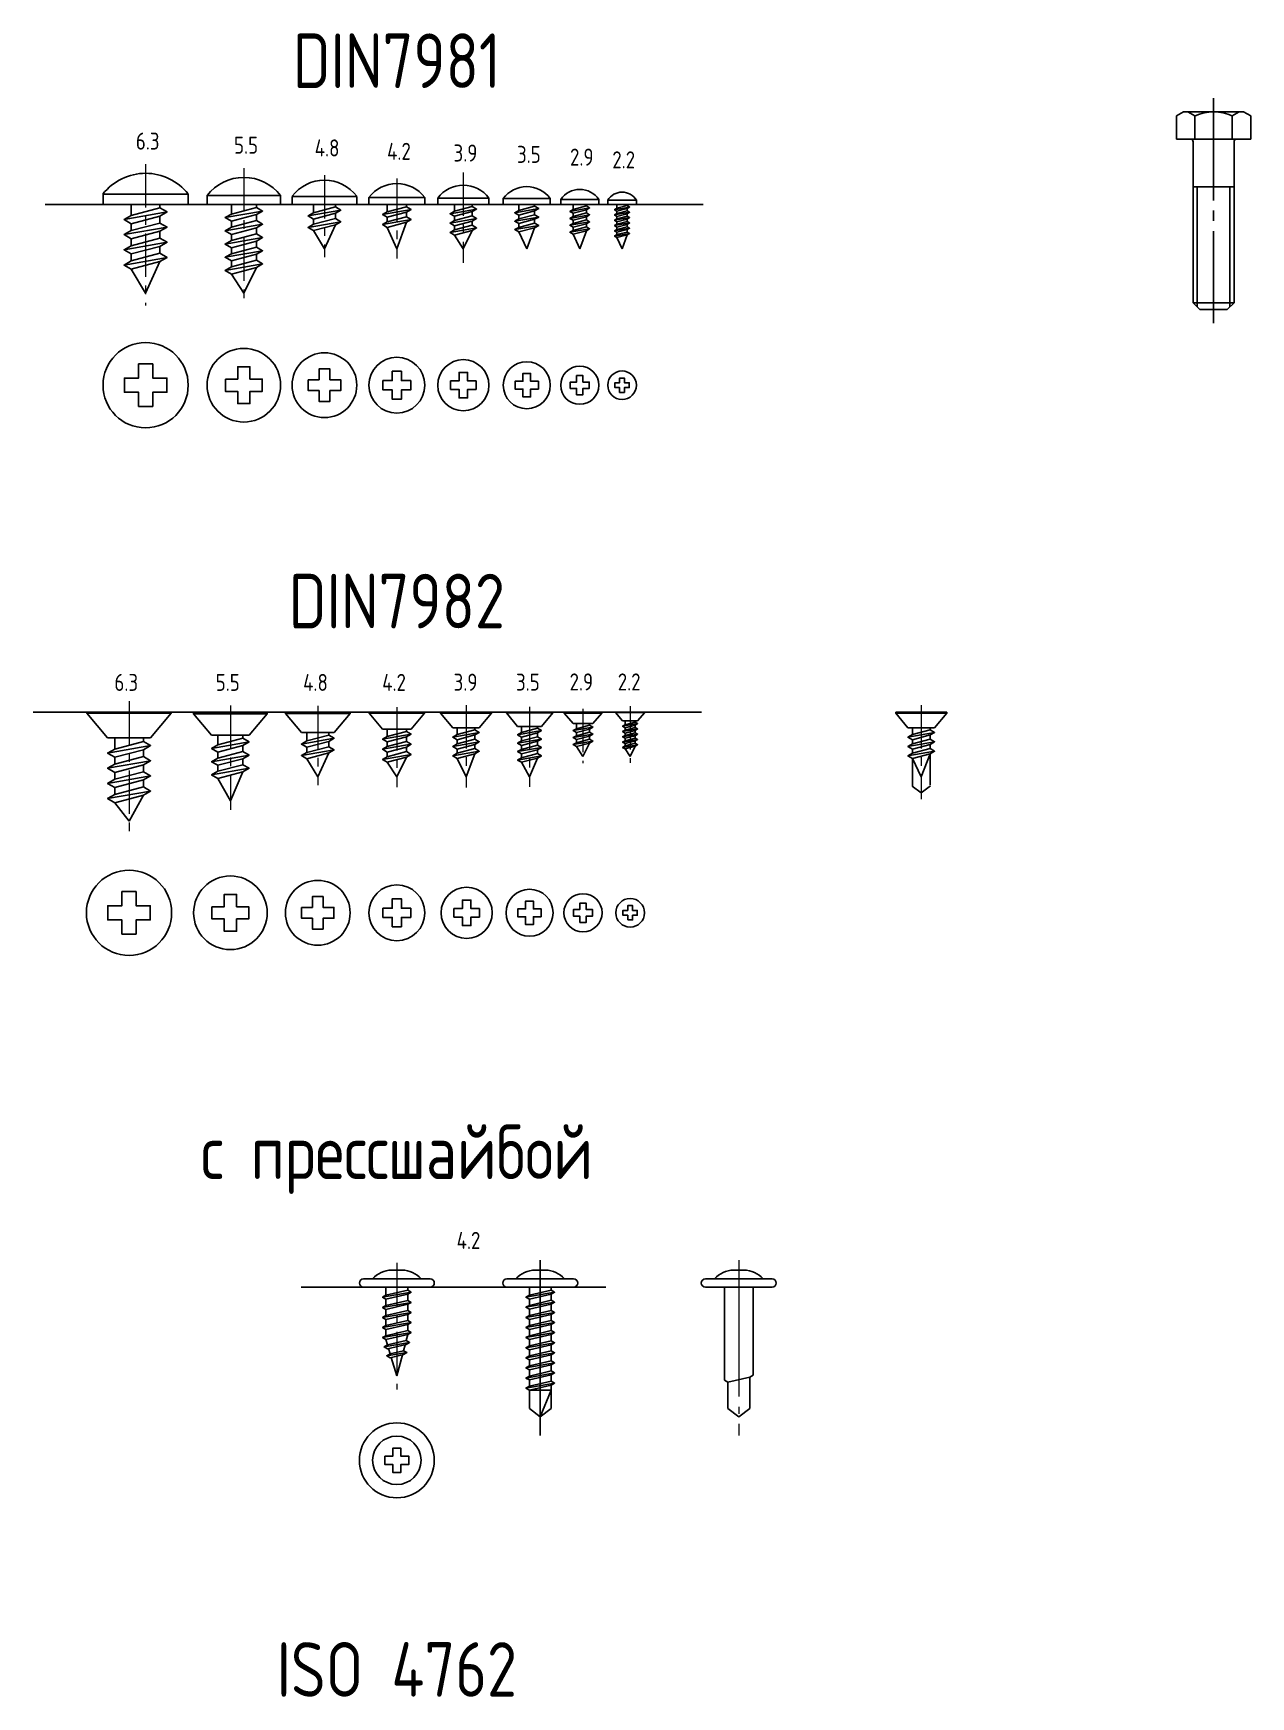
# Model space of a CAD drawing. Header units: millimetres. Extents: x 731 to 911, y 919 to 1424.
# Drawn here: x 732.2 to 910.9, y 1180 to 1423.9 of the extents above; entities that cross this region are included whole.
import ezdxf

# ---------------------------------------------------------------- set-up
doc = ezdxf.new("R2010")
doc.units = ezdxf.units.MM
for name, pattern in [('CENTER', [50.8, 31.75, -6.35, 6.35, -6.35]), ('GOST2.303 5', [24, 20, -1.5, 1, -1.5]), ('Осевая', [19.5, 15, -1.5, 1.5, -1.5])]:
    doc.linetypes.add(name, pattern=pattern)
doc.layers.add('Крепеж', color=7, linetype='Continuous')
doc.layers.add('Оси', color=1, linetype='GOST2.303 5', lineweight=18)
doc.styles.add('SPDS', font='SPDS.shx')

# ---------------------------------------------------------------- blocks, each defined once
blk = doc.blocks.new('2.9x6.5 DIN 7981', base_point=(538.74, 744.5))
for p, q in [((538.74, 747.3), (538.01, 747.3)), ((538.01, 741.7), (538.01, 747.3)), ((538.74, 741.7), (538.74, 747.3)), ((538.74, 745.47), (538.97, 745.47)), ((538.74, 743.53), (538.74, 745.47)), ((539.53, 745.47), (540, 745.47)), ((540.55, 745.47), (541.02, 745.47)), ((541.58, 745.47), (542.04, 745.47)), ((542.6, 745.47), (545.24, 744.5)), ((543.11, 743.53), (545.24, 744.5)), ((538.74, 741.7), (538.01, 741.7)), ((538.74, 743.53), (539.48, 743.53)), ((540.04, 743.53), (540.51, 743.53)), ((541.07, 743.53), (541.53, 743.53)), ((542.09, 743.53), (542.55, 743.53))]:
    blk.add_line(p, q)
for points in [[(539.25, 745.95), (539.76, 743.05), (539.48, 743.53), (538.97, 745.47), (539.25, 745.95), (539.53, 745.47), (540.04, 743.53), (539.76, 743.05)], [(540.27, 745.95), (540.79, 743.05), (540.51, 743.53), (540, 745.47), (540.27, 745.95), (540.55, 745.47), (541.07, 743.53), (540.79, 743.05)], [(541.3, 745.95), (541.81, 743.05), (541.53, 743.53), (541.02, 745.47), (541.3, 745.95), (541.58, 745.47), (542.09, 743.53), (541.81, 743.05)], [(542.32, 745.95), (542.83, 743.05), (542.55, 743.53), (542.04, 745.47), (542.32, 745.95), (542.6, 745.47), (543.11, 743.53), (542.83, 743.05)]]:
    blk.add_lwpolyline(points)
blk.add_arc((539.95, 744.5), 3.41, 124.708, 235.2919)
blk = doc.blocks.new('*U278')
at = {"rotation": 270}
blk.add_blockref('2.9x6.5 DIN 7981', (0, 0), dxfattribs=at)
blk = doc.blocks.new('2.2x6.5 DIN 7981', base_point=(538.74, 765.06))
for p, q in [((538.74, 767.16), (538.14, 767.16)), ((538.14, 762.96), (538.14, 767.16)), ((538.74, 762.96), (538.74, 767.16)), ((538.74, 765.79), (538.92, 765.79)), ((538.74, 764.32), (538.74, 765.79)), ((538.74, 764.32), (539.3, 764.32)), ((539.34, 765.79), (539.69, 765.79)), ((539.73, 764.32), (540.08, 764.32)), ((540.12, 765.79), (540.47, 765.79)), ((540.5, 764.32), (540.86, 764.32)), ((540.89, 765.79), (541.24, 765.79)), ((541.28, 764.32), (541.63, 764.32)), ((541.67, 765.79), (542.02, 765.79)), ((542.06, 764.32), (542.41, 764.32)), ((542.44, 765.79), (542.8, 765.79)), ((542.83, 764.32), (543.18, 764.32)), ((543.22, 765.79), (545.24, 765.06)), ((543.61, 764.32), (545.24, 765.06)), ((538.74, 762.96), (538.14, 762.96))]:
    blk.add_line(p, q)
for points in [[(539.13, 766.16), (539.52, 763.96), (539.3, 764.32), (538.92, 765.79), (539.13, 766.16), (539.34, 765.79), (539.73, 764.32), (539.52, 763.96)], [(539.9, 766.16), (540.29, 763.96), (540.08, 764.32), (539.69, 765.79), (539.9, 766.16), (540.12, 765.79), (540.5, 764.32), (540.29, 763.96)], [(540.68, 766.16), (541.07, 763.96), (540.86, 764.32), (540.47, 765.79), (540.68, 766.16), (540.89, 765.79), (541.28, 764.32), (541.07, 763.96)], [(541.46, 766.16), (541.84, 763.96), (541.63, 764.32), (541.24, 765.79), (541.46, 766.16), (541.67, 765.79), (542.06, 764.32), (541.84, 763.96)], [(542.23, 766.16), (542.62, 763.96), (542.41, 764.32), (542.02, 765.79), (542.23, 766.16), (542.44, 765.79), (542.83, 764.32), (542.62, 763.96)], [(543.01, 766.16), (543.4, 763.96), (543.18, 764.32), (542.8, 765.79), (543.01, 766.16), (543.22, 765.79), (543.61, 764.32), (543.4, 763.96)]]:
    blk.add_lwpolyline(points)
blk.add_arc((539.38, 765.06), 2.44, 120.5102, 239.4897)
blk = doc.blocks.new('*U279')
at = {"rotation": 270}
blk.add_blockref('2.2x6.5 DIN 7981', (0, 0), dxfattribs=at)
blk = doc.blocks.new('3.5x6.5 DIN 7981', base_point=(538.74, 676.04))
for p, q in [((538.74, 679.49), (537.87, 679.49)), ((537.87, 672.59), (537.87, 679.49)), ((538.74, 672.59), (538.74, 679.49)), ((538.74, 677.2), (539.02, 677.2)), ((538.74, 674.87), (538.74, 677.2)), ((539.69, 677.2), (540.26, 677.2)), ((540.93, 677.2), (541.49, 677.2)), ((542.16, 677.2), (545.24, 676.04)), ((542.78, 674.87), (545.24, 676.04)), ((538.74, 674.87), (539.64, 674.87)), ((540.31, 674.87), (540.87, 674.87)), ((541.55, 674.87), (542.11, 674.87)), ((538.74, 672.59), (537.87, 672.59))]:
    blk.add_line(p, q)
for points in [[(539.36, 677.79), (539.97, 674.29), (539.64, 674.87), (539.02, 677.2), (539.36, 677.79), (539.69, 677.2), (540.31, 674.87), (539.97, 674.29)], [(540.59, 677.79), (541.21, 674.29), (540.87, 674.87), (540.26, 677.2), (540.59, 677.79), (540.93, 677.2), (541.55, 674.87), (541.21, 674.29)], [(541.83, 677.79), (542.44, 674.29), (542.11, 674.87), (541.49, 677.2), (541.83, 677.79), (542.16, 677.2), (542.78, 674.87), (542.44, 674.29)]]:
    blk.add_lwpolyline(points)
blk.add_arc((540.44, 676.04), 4.3, 126.6487, 233.3513)
blk = doc.blocks.new('*U281')
at = {"rotation": 270}
blk.add_blockref('3.5x6.5 DIN 7981', (0, 0), dxfattribs=at)
blk = doc.blocks.new('3.9x6.5 DIN 7981', base_point=(538.74, 567.64))
for p, q in [((538.74, 571.39), (537.81, 571.39)), ((537.81, 563.89), (537.81, 571.39)), ((538.74, 563.89), (538.74, 571.39)), ((538.74, 568.94), (539.05, 568.94)), ((538.74, 566.34), (538.74, 568.94)), ((539.8, 568.94), (540.43, 568.94)), ((541.18, 568.94), (541.8, 568.94)), ((542.55, 568.94), (545.24, 567.64)), ((538.74, 566.34), (539.74, 566.34)), ((540.49, 566.34), (541.12, 566.34)), ((541.87, 566.34), (542.49, 566.34)), ((543.24, 566.34), (545.24, 567.64)), ((538.74, 563.89), (537.81, 563.89))]:
    blk.add_line(p, q)
for points in [[(539.43, 569.59), (540.12, 565.69), (539.74, 566.34), (539.05, 568.94), (539.43, 569.59), (539.8, 568.94), (540.49, 566.34), (540.12, 565.69)], [(540.8, 569.59), (541.49, 565.69), (541.12, 566.34), (540.43, 568.94), (540.8, 569.59), (541.18, 568.94), (541.87, 566.34), (541.49, 565.69)], [(542.18, 569.59), (542.87, 565.69), (542.49, 566.34), (541.8, 568.94), (542.18, 569.59), (542.55, 568.94), (543.24, 566.34), (542.87, 565.69)]]:
    blk.add_lwpolyline(points)
blk.add_arc((540.64, 567.64), 4.7, 127.0738, 232.9261)
blk = doc.blocks.new('*U283')
at = {"color": 1, "linetype": 'CENTER', "lineweight": 18, "ltscale": 0.2}
blk.add_lwpolyline([(0, 4.67), (0, -8.58)], dxfattribs=at)
at = {"rotation": 270}
blk.add_blockref('3.9x6.5 DIN 7981', (0, 0), dxfattribs=at)
blk = doc.blocks.new('4.2x6.5 DIN 7981', base_point=(538.74, 407.85))
for p, q in [((538.74, 411.95), (537.72, 411.95)), ((537.72, 403.75), (537.72, 411.95)), ((538.74, 403.75), (538.74, 411.95)), ((538.74, 409.25), (539.08, 409.25)), ((538.74, 406.45), (538.74, 409.25)), ((539.89, 409.25), (540.56, 409.25)), ((541.37, 409.25), (545.24, 407.85)), ((542.11, 406.45), (545.24, 407.85)), ((538.74, 406.45), (539.82, 406.45)), ((540.63, 406.45), (541.3, 406.45)), ((538.74, 403.75), (537.72, 403.75))]:
    blk.add_line(p, q)
for points in [[(539.48, 409.95), (540.22, 405.75), (539.82, 406.45), (539.08, 409.25), (539.48, 409.95), (539.89, 409.25), (540.63, 406.45), (540.22, 405.75)], [(540.96, 409.95), (541.7, 405.75), (541.3, 406.45), (540.56, 409.25), (540.96, 409.95), (541.37, 409.25), (542.11, 406.45), (541.7, 405.75)]]:
    blk.add_lwpolyline(points)
at = {"color": 1, "linetype": 'CENTER', "lineweight": 18, "ltscale": 0.2}
blk.add_lwpolyline([(534.95, 407.85), (546.68, 407.85)], dxfattribs=at)
blk.add_arc((540.84, 407.85), 5.15, 127.2431, 232.7568)
blk = doc.blocks.new('*U285')
at = {"rotation": 270}
blk.add_blockref('4.2x6.5 DIN 7981', (0, 0), dxfattribs=at)
blk = doc.blocks.new('4.8x6.5 DIN 7981', base_point=(627.64, 778.64))
for p, q in [((627.64, 783.39), (626.46, 783.39)), ((626.46, 773.89), (626.46, 783.39)), ((627.64, 773.89), (627.64, 783.39)), ((627.64, 780.24), (628.02, 780.24)), ((627.64, 777.04), (627.64, 780.24)), ((628.95, 780.24), (629.72, 780.24)), ((630.64, 780.24), (634.14, 778.64)), ((631.49, 777.04), (634.14, 778.64)), ((627.64, 777.04), (628.87, 777.04)), ((629.79, 777.04), (630.56, 777.04)), ((627.64, 773.89), (626.46, 773.89))]:
    blk.add_line(p, q)
for points in [[(628.49, 781.04), (629.33, 776.24), (628.87, 777.04), (628.02, 780.24), (628.49, 781.04), (628.95, 780.24), (629.79, 777.04), (629.33, 776.24)], [(630.18, 781.04), (631.02, 776.24), (630.56, 777.04), (629.72, 780.24), (630.18, 781.04), (630.64, 780.24), (631.49, 777.04), (631.02, 776.24)]]:
    blk.add_lwpolyline(points)
at = {"color": 1, "linetype": 'CENTER', "lineweight": 18, "ltscale": 0.2}
blk.add_lwpolyline([(623.37, 778.64), (635.38, 778.64)], dxfattribs=at)
blk.add_arc((630.04, 778.64), 5.95, 127.0308, 232.9691)
blk = doc.blocks.new('*U287')
at = {"rotation": 270}
blk.add_blockref('4.8x6.5 DIN 7981', (0, 0), dxfattribs=at)
blk = doc.blocks.new('5.5x13 DIN 7981', base_point=(627.64, 530.65))
for p, q in [((627.64, 536.05), (626.32, 536.05)), ((626.32, 525.25), (626.32, 536.05)), ((627.64, 525.25), (627.64, 536.05)), ((627.64, 532.49), (628.08, 532.49)), ((627.64, 528.82), (627.64, 532.49)), ((629.14, 532.49), (630.02, 532.49)), ((631.08, 532.49), (631.96, 532.49)), ((633.02, 532.49), (633.9, 532.49)), ((634.96, 532.49), (635.84, 532.49)), ((636.9, 532.49), (640.64, 530.65)), ((637.87, 528.82), (640.64, 530.65)), ((627.64, 528.82), (629.05, 528.82)), ((630.11, 528.82), (630.99, 528.82)), ((632.05, 528.82), (632.93, 528.82)), ((633.99, 528.82), (634.87, 528.82)), ((635.93, 528.82), (636.81, 528.82)), ((627.64, 525.25), (626.32, 525.25))]:
    blk.add_line(p, q)
for points in [[(628.61, 533.4), (629.58, 527.9), (629.05, 528.82), (628.08, 532.49), (628.61, 533.4), (629.14, 532.49), (630.11, 528.82), (629.58, 527.9)], [(630.55, 533.4), (631.52, 527.9), (630.99, 528.82), (630.02, 532.49), (630.55, 533.4), (631.08, 532.49), (632.05, 528.82), (631.52, 527.9)], [(632.49, 533.4), (633.46, 527.9), (632.93, 528.82), (631.96, 532.49), (632.49, 533.4), (633.02, 532.49), (633.99, 528.82), (633.46, 527.9)], [(634.43, 533.4), (635.4, 527.9), (634.87, 528.82), (633.9, 532.49), (634.43, 533.4), (634.96, 532.49), (635.93, 528.82), (635.4, 527.9)], [(636.37, 533.4), (637.34, 527.9), (636.81, 528.82), (635.84, 532.49), (636.37, 533.4), (636.9, 532.49), (637.87, 528.82), (637.34, 527.9)]]:
    blk.add_lwpolyline(points)
at = {"color": 1, "linetype": 'CENTER', "lineweight": 18, "ltscale": 0.2}
blk.add_lwpolyline([(622.33, 530.65), (642.29, 530.65)], dxfattribs=at)
blk.add_arc((630.54, 530.65), 6.85, 128.0072, 231.9927)
blk = doc.blocks.new('*U327')
at = {"rotation": 270}
blk.add_blockref('5.5x13 DIN 7981', (0, 0), dxfattribs=at)
blk = doc.blocks.new('6.3x13 DIN 7981', base_point=(778.02, 783.41))
for p, q in [((778.02, 789.66), (776.5, 789.66)), ((776.5, 777.16), (776.5, 789.66)), ((778.02, 777.16), (778.02, 789.66)), ((778.02, 785.51), (778.52, 785.51)), ((778.02, 781.31), (778.02, 785.51)), ((779.74, 785.51), (780.75, 785.51)), ((781.96, 785.51), (782.97, 785.51)), ((784.18, 785.51), (785.19, 785.51)), ((786.4, 785.51), (791.02, 783.41)), ((787.51, 781.31), (791.02, 783.41)), ((778.02, 781.31), (779.63, 781.31)), ((780.85, 781.31), (781.86, 781.31)), ((783.07, 781.31), (784.08, 781.31)), ((785.29, 781.31), (786.3, 781.31)), ((778.02, 777.16), (776.5, 777.16))]:
    blk.add_line(p, q)
for points in [[(779.13, 786.56), (780.24, 780.26), (779.63, 781.31), (778.52, 785.51), (779.13, 786.56), (779.74, 785.51), (780.85, 781.31), (780.24, 780.26)], [(781.35, 786.56), (782.46, 780.26), (781.86, 781.31), (780.75, 785.51), (781.35, 786.56), (781.96, 785.51), (783.07, 781.31), (782.46, 780.26)], [(783.57, 786.56), (784.68, 780.26), (784.08, 781.31), (782.97, 785.51), (783.57, 786.56), (784.18, 785.51), (785.29, 781.31), (784.68, 780.26)], [(785.8, 786.56), (786.91, 780.26), (786.3, 781.31), (785.19, 785.51), (785.8, 786.56), (786.4, 785.51), (787.51, 781.31), (786.91, 780.26)]]:
    blk.add_lwpolyline(points)
at = {"color": 1, "linetype": 'CENTER', "lineweight": 18, "ltscale": 0.2}
blk.add_lwpolyline([(772.13, 783.41), (792.83, 783.41)], dxfattribs=at)
blk.add_arc((781.42, 783.41), 7.96, 128.2223, 231.7776)
blk = doc.blocks.new('*U328')
at = {"layer": 'Крепеж', "rotation": 270}
blk.add_blockref('6.3x13 DIN 7981', (0, 0), dxfattribs=at)
blk = doc.blocks.new('2.2x6.5 DIN 7982', base_point=(867.87, 783.41))
for p, q in [((867.87, 781.26), (867.87, 785.56)), ((867.92, 785.56), (867.87, 785.56)), ((869.17, 784.51), (867.92, 785.56)), ((867.92, 781.26), (867.92, 785.56)), ((869.17, 782.31), (869.17, 784.51)), ((869.17, 784.14), (869.35, 784.14)), ((869.17, 782.68), (869.17, 784.14)), ((869.77, 784.14), (870.13, 784.14)), ((870.55, 784.14), (870.9, 784.14)), ((871.33, 784.14), (871.68, 784.14)), ((872.1, 784.14), (872.45, 784.14)), ((872.88, 784.14), (874.37, 783.41)), ((873.26, 782.68), (874.37, 783.41)), ((867.92, 781.26), (867.87, 781.26)), ((869.17, 782.31), (867.92, 781.26)), ((869.17, 782.68), (869.74, 782.68)), ((870.16, 782.68), (870.51, 782.68)), ((870.94, 782.68), (871.29, 782.68)), ((871.71, 782.68), (872.07, 782.68)), ((872.49, 782.68), (872.84, 782.68))]:
    blk.add_line(p, q)
at = {"color": 1, "linetype": 'CENTER', "lineweight": 18, "ltscale": 0.2}
blk.add_lwpolyline([(866.99, 783.41), (875.31, 783.41)], dxfattribs=at)
for points in [[(869.56, 784.51), (869.95, 782.31), (869.74, 782.68), (869.35, 784.14), (869.56, 784.51), (869.77, 784.14), (870.16, 782.68), (869.95, 782.31)], [(870.34, 784.51), (870.73, 782.31), (870.51, 782.68), (870.13, 784.14), (870.34, 784.51), (870.55, 784.14), (870.94, 782.68), (870.73, 782.31)], [(871.11, 784.51), (871.5, 782.31), (871.29, 782.68), (870.9, 784.14), (871.11, 784.51), (871.33, 784.14), (871.71, 782.68), (871.5, 782.31)], [(871.89, 784.51), (872.28, 782.31), (872.07, 782.68), (871.68, 784.14), (871.89, 784.51), (872.1, 784.14), (872.49, 782.68), (872.28, 782.31)], [(872.67, 784.51), (873.05, 782.31), (872.84, 782.68), (872.45, 784.14), (872.67, 784.51), (872.88, 784.14), (873.26, 782.68), (873.05, 782.31)]]:
    blk.add_lwpolyline(points)
blk = doc.blocks.new('*U334')
at = {"layer": 'Крепеж', "rotation": 270}
blk.add_blockref('2.2x6.5 DIN 7982', (0, 0), dxfattribs=at)
blk = doc.blocks.new('2.9x6.5 DIN 7982', base_point=(1117.65, 760))
for p, q in [((1117.65, 757.25), (1117.65, 762.75)), ((1117.8, 762.75), (1117.65, 762.75)), ((1119.35, 761.45), (1117.8, 762.75)), ((1117.8, 757.25), (1117.8, 762.75)), ((1119.35, 758.55), (1119.35, 761.45)), ((1119.35, 760.97), (1119.58, 760.97)), ((1119.35, 759.04), (1119.35, 760.97)), ((1119.35, 759.04), (1120.09, 759.04)), ((1120.14, 760.97), (1120.6, 760.97)), ((1120.65, 759.04), (1121.12, 759.04)), ((1121.16, 760.97), (1121.63, 760.97)), ((1121.67, 759.04), (1122.14, 759.04)), ((1122.19, 760.97), (1124.15, 760)), ((1122.7, 759.04), (1124.15, 760)), ((1117.8, 757.25), (1117.65, 757.25)), ((1119.35, 758.55), (1117.8, 757.25))]:
    blk.add_line(p, q)
for points in [[(1119.86, 761.45), (1120.37, 758.55), (1120.09, 759.04), (1119.58, 760.97), (1119.86, 761.45), (1120.14, 760.97), (1120.65, 759.04), (1120.37, 758.55)], [(1120.88, 761.45), (1121.39, 758.55), (1121.12, 759.04), (1120.6, 760.97), (1120.88, 761.45), (1121.16, 760.97), (1121.67, 759.04), (1121.39, 758.55)], [(1121.91, 761.45), (1122.42, 758.55), (1122.14, 759.04), (1121.63, 760.97), (1121.91, 761.45), (1122.19, 760.97), (1122.7, 759.04), (1122.42, 758.55)]]:
    blk.add_lwpolyline(points)
at = {"color": 1, "linetype": 'CENTER', "lineweight": 18, "ltscale": 0.2}
blk.add_lwpolyline([(1117.16, 760), (1125.16, 760)], dxfattribs=at)
blk = doc.blocks.new('*U333')
at = {"layer": 'Крепеж', "rotation": 270}
blk.add_blockref('2.9x6.5 DIN 7982', (0, 0), dxfattribs=at)
blk = doc.blocks.new('3.5x9.5 DIN 7982', base_point=(1117.65, 694.57))
for p, q in [((1117.65, 691.17), (1117.65, 697.97)), ((1117.78, 697.97), (1117.65, 697.97)), ((1119.75, 696.32), (1117.78, 697.97)), ((1117.78, 691.17), (1117.78, 697.97)), ((1119.75, 692.82), (1119.75, 696.32)), ((1119.75, 695.74), (1120.03, 695.74)), ((1119.75, 693.41), (1119.75, 695.74)), ((1120.7, 695.74), (1121.26, 695.74)), ((1121.94, 695.74), (1122.5, 695.74)), ((1123.17, 695.74), (1123.73, 695.74)), ((1124.41, 695.74), (1127.15, 694.57)), ((1119.75, 693.41), (1120.65, 693.41)), ((1121.32, 693.41), (1121.88, 693.41)), ((1122.55, 693.41), (1123.12, 693.41)), ((1123.79, 693.41), (1124.35, 693.41)), ((1125.02, 693.41), (1127.15, 694.57)), ((1117.78, 691.17), (1117.65, 691.17)), ((1119.75, 692.82), (1117.78, 691.17))]:
    blk.add_line(p, q)
for points in [[(1120.37, 696.32), (1120.98, 692.82), (1120.65, 693.41), (1120.03, 695.74), (1120.37, 696.32), (1120.7, 695.74), (1121.32, 693.41), (1120.98, 692.82)], [(1121.6, 696.32), (1122.22, 692.82), (1121.88, 693.41), (1121.26, 695.74), (1121.6, 696.32), (1121.94, 695.74), (1122.55, 693.41), (1122.22, 692.82)], [(1122.84, 696.32), (1123.45, 692.82), (1123.12, 693.41), (1122.5, 695.74), (1122.84, 696.32), (1123.17, 695.74), (1123.79, 693.41), (1123.45, 692.82)], [(1124.07, 696.32), (1124.69, 692.82), (1124.35, 693.41), (1123.73, 695.74), (1124.07, 696.32), (1124.41, 695.74), (1125.02, 693.41), (1124.69, 692.82)]]:
    blk.add_lwpolyline(points)
at = {"color": 1, "linetype": 'CENTER', "lineweight": 18, "ltscale": 0.2}
blk.add_lwpolyline([(1116.89, 694.57), (1128.6, 694.57)], dxfattribs=at)
blk = doc.blocks.new('*U332')
at = {"layer": 'Крепеж', "rotation": 270}
blk.add_blockref('3.5x9.5 DIN 7982', (0, 0), dxfattribs=at)
blk = doc.blocks.new('3.9x9.5 DIN 7982', base_point=(1117.65, 613.28))
for p, q in [((1117.65, 609.53), (1117.65, 617.03)), ((1117.8, 617.03), (1117.65, 617.03)), ((1119.95, 615.23), (1117.8, 617.03)), ((1117.8, 609.53), (1117.8, 617.03)), ((1119.95, 611.33), (1119.95, 615.23)), ((1119.95, 614.58), (1120.26, 614.58)), ((1119.95, 611.98), (1119.95, 614.58)), ((1121.01, 614.58), (1121.64, 614.58)), ((1122.39, 614.58), (1123.01, 614.58)), ((1123.76, 614.58), (1127.15, 613.28)), ((1124.45, 611.98), (1127.15, 613.28)), ((1119.95, 611.33), (1117.8, 609.53)), ((1119.95, 611.98), (1120.95, 611.98)), ((1121.7, 611.98), (1122.32, 611.98)), ((1123.08, 611.98), (1123.7, 611.98)), ((1117.8, 609.53), (1117.65, 609.53))]:
    blk.add_line(p, q)
for points in [[(1120.64, 615.23), (1121.32, 611.33), (1120.95, 611.98), (1120.26, 614.58), (1120.64, 615.23), (1121.01, 614.58), (1121.7, 611.98), (1121.32, 611.33)], [(1122.01, 615.23), (1122.7, 611.33), (1122.32, 611.98), (1121.64, 614.58), (1122.01, 615.23), (1122.39, 614.58), (1123.08, 611.98), (1122.7, 611.33)], [(1123.39, 615.23), (1124.08, 611.33), (1123.7, 611.98), (1123.01, 614.58), (1123.39, 615.23), (1123.76, 614.58), (1124.45, 611.98), (1124.08, 611.33)]]:
    blk.add_lwpolyline(points)
at = {"color": 1, "linetype": 'CENTER', "lineweight": 18, "ltscale": 0.2}
blk.add_lwpolyline([(1116.62, 613.28), (1128.7, 613.28)], dxfattribs=at)
blk = doc.blocks.new('*U348')
at = {"layer": 'Крепеж', "rotation": 270}
blk.add_blockref('3.9x9.5 DIN 7982', (0, 0), dxfattribs=at)
blk = doc.blocks.new('4.2x9.5 DIN 7982', base_point=(1117.65, 490.22))
for p, q in [((1117.65, 486.17), (1117.65, 494.27)), ((1117.83, 494.27), (1117.65, 494.27)), ((1120.15, 492.32), (1117.83, 494.27)), ((1117.83, 486.17), (1117.83, 494.27)), ((1120.15, 488.12), (1120.15, 492.32)), ((1120.15, 491.62), (1120.49, 491.62)), ((1120.15, 488.82), (1120.15, 491.62)), ((1121.29, 491.62), (1121.97, 491.62)), ((1122.78, 491.62), (1123.45, 491.62)), ((1124.26, 491.62), (1127.15, 490.22)), ((1120.15, 488.12), (1117.83, 486.17)), ((1120.15, 488.82), (1121.23, 488.82)), ((1122.03, 488.82), (1122.71, 488.82)), ((1123.52, 488.82), (1124.19, 488.82)), ((1125, 488.82), (1127.15, 490.22)), ((1117.83, 486.17), (1117.65, 486.17))]:
    blk.add_line(p, q)
for points in [[(1120.89, 492.32), (1121.63, 488.12), (1121.23, 488.82), (1120.49, 491.62), (1120.89, 492.32), (1121.29, 491.62), (1122.03, 488.82), (1121.63, 488.12)], [(1122.37, 492.32), (1123.11, 488.12), (1122.71, 488.82), (1121.97, 491.62), (1122.37, 492.32), (1122.78, 491.62), (1123.52, 488.82), (1123.11, 488.12)], [(1123.85, 492.32), (1124.59, 488.12), (1124.19, 488.82), (1123.45, 491.62), (1123.85, 492.32), (1124.26, 491.62), (1125, 488.82), (1124.59, 488.12)]]:
    blk.add_lwpolyline(points)
at = {"color": 1, "linetype": 'CENTER', "lineweight": 18, "ltscale": 0.2}
blk.add_lwpolyline([(1116.92, 490.22), (1128.65, 490.22)], dxfattribs=at)
blk = doc.blocks.new('В.С.4.2 DIN7982 (сбоку)')
at = {"rotation": 270}
blk.add_blockref('4.2x9.5 DIN 7982', (0, 0), dxfattribs=at)
blk = doc.blocks.new('4.8x9.5 DIN 7982', base_point=(1117.65, 351.53))
for p, q in [((1117.65, 346.78), (1117.65, 356.28)), ((1117.85, 356.28), (1117.65, 356.28)), ((1120.65, 353.93), (1117.85, 356.28)), ((1117.85, 346.78), (1117.85, 356.28)), ((1120.65, 349.13), (1120.65, 353.93)), ((1120.65, 353.13), (1121.03, 353.13)), ((1120.65, 349.93), (1120.65, 353.13)), ((1121.96, 353.13), (1122.73, 353.13)), ((1123.65, 353.13), (1127.15, 351.53)), ((1124.5, 349.93), (1127.15, 351.53)), ((1120.65, 349.13), (1117.85, 346.78)), ((1120.65, 349.93), (1121.88, 349.93)), ((1122.8, 349.93), (1123.57, 349.93)), ((1117.85, 346.78), (1117.65, 346.78))]:
    blk.add_line(p, q)
for points in [[(1121.5, 353.93), (1122.34, 349.13), (1121.88, 349.93), (1121.03, 353.13), (1121.5, 353.93), (1121.96, 353.13), (1122.8, 349.93), (1122.34, 349.13)], [(1123.19, 353.93), (1124.03, 349.13), (1123.57, 349.93), (1122.73, 353.13), (1123.19, 353.93), (1123.65, 353.13), (1124.5, 349.93), (1124.03, 349.13)]]:
    blk.add_lwpolyline(points)
at = {"color": 1, "linetype": 'CENTER', "lineweight": 18, "ltscale": 0.2}
blk.add_lwpolyline([(1116.73, 351.53), (1128.38, 351.53)], dxfattribs=at)
blk = doc.blocks.new('*U331')
at = {"layer": 'Крепеж', "rotation": 270}
blk.add_blockref('4.8x9.5 DIN 7982', (0, 0), dxfattribs=at)
blk = doc.blocks.new('5.5x13 DIN 7982', base_point=(1251.8, 780.78))
for p, q in [((1251.8, 775.38), (1251.8, 786.18)), ((1252.04, 786.18), (1251.8, 786.18)), ((1255.2, 783.53), (1252.04, 786.18)), ((1252.04, 775.38), (1252.04, 786.18)), ((1255.2, 778.03), (1255.2, 783.53)), ((1255.2, 782.61), (1255.64, 782.61)), ((1255.2, 778.95), (1255.2, 782.61)), ((1256.7, 782.61), (1257.58, 782.61)), ((1258.64, 782.61), (1259.52, 782.61)), ((1260.58, 782.61), (1264.8, 780.78)), ((1261.55, 778.95), (1264.8, 780.78)), ((1255.2, 778.95), (1256.61, 778.95)), ((1257.67, 778.95), (1258.55, 778.95)), ((1259.61, 778.95), (1260.49, 778.95)), ((1255.2, 778.03), (1252.04, 775.38)), ((1252.04, 775.38), (1251.8, 775.38))]:
    blk.add_line(p, q)
for points in [[(1256.17, 783.53), (1257.14, 778.03), (1256.61, 778.95), (1255.64, 782.61), (1256.17, 783.53), (1256.7, 782.61), (1257.67, 778.95), (1257.14, 778.03)], [(1258.11, 783.53), (1259.08, 778.03), (1258.55, 778.95), (1257.58, 782.61), (1258.11, 783.53), (1258.64, 782.61), (1259.61, 778.95), (1259.08, 778.03)], [(1260.05, 783.53), (1261.02, 778.03), (1260.49, 778.95), (1259.52, 782.61), (1260.05, 783.53), (1260.58, 782.61), (1261.55, 778.95), (1261.02, 778.03)]]:
    blk.add_lwpolyline(points)
at = {"color": 1, "linetype": 'CENTER', "lineweight": 18, "ltscale": 0.2}
blk.add_lwpolyline([(1250.83, 780.78), (1266.12, 780.78)], dxfattribs=at)
blk = doc.blocks.new('*U330')
at = {"layer": 'Крепеж', "rotation": 270}
blk.add_blockref('5.5x13 DIN 7982', (0, 0), dxfattribs=at)
blk = doc.blocks.new('6.3x16 DIN 7982', base_point=(1251.8, 519.68))
for p, q in [((1251.8, 513.48), (1251.8, 525.88)), ((1251.97, 525.88), (1251.8, 525.88)), ((1255.6, 522.83), (1251.97, 525.88)), ((1251.97, 513.48), (1251.97, 525.88)), ((1255.6, 516.53), (1255.6, 522.83)), ((1255.6, 521.78), (1256.11, 521.78)), ((1255.6, 517.58), (1255.6, 521.78)), ((1257.32, 521.78), (1258.33, 521.78)), ((1259.54, 521.78), (1260.55, 521.78)), ((1261.76, 521.78), (1262.77, 521.78)), ((1263.98, 521.78), (1267.8, 519.68)), ((1265.09, 517.58), (1267.8, 519.68)), ((1255.6, 517.58), (1257.22, 517.58)), ((1258.43, 517.58), (1259.44, 517.58)), ((1260.65, 517.58), (1261.66, 517.58)), ((1262.87, 517.58), (1263.88, 517.58)), ((1255.6, 516.53), (1251.97, 513.48)), ((1251.97, 513.48), (1251.8, 513.48))]:
    blk.add_line(p, q)
for points in [[(1256.71, 522.83), (1257.82, 516.53), (1257.22, 517.58), (1256.11, 521.78), (1256.71, 522.83), (1257.32, 521.78), (1258.43, 517.58), (1257.82, 516.53)], [(1258.93, 522.83), (1260.04, 516.53), (1259.44, 517.58), (1258.33, 521.78), (1258.93, 522.83), (1259.54, 521.78), (1260.65, 517.58), (1260.04, 516.53)], [(1261.16, 522.83), (1262.27, 516.53), (1261.66, 517.58), (1260.55, 521.78), (1261.16, 522.83), (1261.76, 521.78), (1262.87, 517.58), (1262.27, 516.53)], [(1263.38, 522.83), (1264.49, 516.53), (1263.88, 517.58), (1262.77, 521.78), (1263.38, 522.83), (1263.98, 521.78), (1265.09, 517.58), (1264.49, 516.53)]]:
    blk.add_lwpolyline(points)
at = {"color": 1, "linetype": 'CENTER', "lineweight": 18, "ltscale": 0.2}
blk.add_lwpolyline([(1250.21, 519.68), (1269.35, 519.68)], dxfattribs=at)
blk = doc.blocks.new('*U329')
at = {"layer": 'Крепеж', "rotation": 270}
blk.add_blockref('6.3x16 DIN 7982', (0, 0), dxfattribs=at)
blk = doc.blocks.new('4.2х13_прессшайба (сбоку)', base_point=(1447.89, 764.1))
for p, q in [((1446.69, 769), (1446.69, 759.2)), ((1447.89, 769), (1447.89, 759.2)), ((1445.39, 764.85), (1445.39, 763.35)), ((1447.89, 765.7), (1448.35, 765.7)), ((1447.89, 762.5), (1447.89, 765.7)), ((1448.92, 765.7), (1449.83, 765.7)), ((1450.41, 765.7), (1451.31, 765.7)), ((1451.89, 765.7), (1452.79, 765.7)), ((1453.37, 765.7), (1454.27, 765.7)), ((1454.85, 765.7), (1455.72, 765.47)), ((1456.34, 765.31), (1457.22, 765.08)), ((1457.83, 764.91), (1460.89, 764.1)), ((1458.21, 763.29), (1460.89, 764.1)), ((1447.89, 762.5), (1449.09, 762.5)), ((1449.66, 762.5), (1450.57, 762.5)), ((1451.15, 762.5), (1452.05, 762.5)), ((1452.63, 762.5), (1453.53, 762.5)), ((1454.11, 762.5), (1455.01, 762.5)), ((1455.59, 762.5), (1456.36, 762.73)), ((1456.9, 762.9), (1457.67, 763.13))]:
    blk.add_line(p, q)
for points in [[(1448.64, 766.2), (1449.38, 762), (1449.09, 762.5), (1448.35, 765.7), (1448.64, 766.2), (1448.92, 765.7), (1449.66, 762.5), (1449.38, 762)], [(1450.12, 766.2), (1450.86, 762), (1450.57, 762.5), (1449.83, 765.7), (1450.12, 766.2), (1450.41, 765.7), (1451.15, 762.5), (1450.86, 762)], [(1451.6, 766.2), (1452.34, 762), (1452.05, 762.5), (1451.31, 765.7), (1451.6, 766.2), (1451.89, 765.7), (1452.63, 762.5), (1452.34, 762)], [(1453.08, 766.2), (1453.82, 762), (1453.53, 762.5), (1452.79, 765.7), (1453.08, 766.2), (1453.37, 765.7), (1454.11, 762.5), (1453.82, 762)], [(1454.56, 766.2), (1455.3, 762), (1455.01, 762.5), (1454.27, 765.7), (1454.56, 766.2), (1454.85, 765.7), (1455.59, 762.5), (1455.3, 762)], [(1456.01, 765.97), (1456.65, 762.23), (1456.36, 762.73), (1455.72, 765.47), (1456.01, 765.97), (1456.3, 765.47), (1456.94, 762.73), (1456.65, 762.23)], [(1457.5, 765.58), (1457.96, 762.63), (1457.67, 763.13), (1457.22, 765.08), (1457.5, 765.58), (1457.79, 765.08), (1458.24, 763.13), (1457.96, 762.63)]]:
    blk.add_lwpolyline(points)
at = {"color": 1, "linetype": 'CENTER', "lineweight": 18, "ltscale": 0.2}
blk.add_lwpolyline([(1444.31, 764.1), (1462.9, 764.1)], dxfattribs=at)
for centre, radius, start, end in [((1447.29, 769), 0.6, 0, 180), ((1449.06, 764.85), 3.67, 130.1905, 180), ((1449.06, 763.35), 3.67, 180, 229.8096), ((1447.29, 759.2), 0.6, 180, 0)]:
    blk.add_arc(centre, radius, start, end)
blk = doc.blocks.new('*U335')
at = {"layer": 'Крепеж', "rotation": 270}
blk.add_blockref('4.2х13_прессшайба (сбоку)', (0, 0), dxfattribs=at)
blk = doc.blocks.new('6.3 DIN7981_DIN7982 (в плане)')
at = {"layer": 'Крепеж'}
blk.add_lwpolyline([(-1.04, -3.12), (1.04, -3.12), (1.04, -1.04), (3.12, -1.04), (3.12, 1.04), (1.04, 1.04), (1.04, 3.12), (-1.04, 3.12), (-1.04, 1.04), (-3.12, 1.04), (-3.12, -1.04), (-1.04, -1.04)], close=True, dxfattribs=at)
blk.add_circle((0, 0), 6.25, dxfattribs=at)
blk = doc.blocks.new('5.5 DIN7981_DIN7982 (в плане)')
at = {"layer": 'Крепеж'}
blk.add_lwpolyline([(-2.7, 0.9), (-2.7, -0.9), (-0.9, -0.9), (-0.9, -2.7), (0.9, -2.7), (0.9, -0.9), (2.7, -0.9), (2.7, 0.9), (0.9, 0.9), (0.9, 2.7), (-0.9, 2.7), (-0.9, 0.9)], close=True, dxfattribs=at)
blk.add_circle((0, 0), 5.4, dxfattribs=at)
blk = doc.blocks.new('4.8 DIN7981_DIN7982 (в плане)')
at = {"layer": 'Крепеж'}
blk.add_lwpolyline([(-2.38, 0.79), (-2.38, -0.79), (-0.79, -0.79), (-0.79, -2.38), (0.79, -2.38), (0.79, -0.79), (2.38, -0.79), (2.38, 0.79), (0.79, 0.79), (0.79, 2.38), (-0.79, 2.38), (-0.79, 0.79)], close=True, dxfattribs=at)
blk.add_circle((0, 0), 4.75, dxfattribs=at)
blk = doc.blocks.new('4.2 DIN7981_DIN7982 (в плане)')
at = {"layer": 'Крепеж'}
blk.add_lwpolyline([(-2.05, 0.68), (-2.05, -0.68), (-0.68, -0.68), (-0.68, -2.05), (0.68, -2.05), (0.68, -0.68), (2.05, -0.68), (2.05, 0.68), (0.68, 0.68), (0.68, 2.05), (-0.68, 2.05), (-0.68, 0.68)], close=True, dxfattribs=at)
blk.add_circle((0, 0), 4.1, dxfattribs=at)
blk = doc.blocks.new('3.9 DIN7981_DIN7982 (в плане)')
at = {"layer": 'Крепеж'}
blk.add_lwpolyline([(1.875, -0.625), (1.875, 0.625), (0.625, 0.625), (0.625, 1.875), (-0.625, 1.875), (-0.625, 0.625), (-1.875, 0.625), (-1.875, -0.625), (-0.625, -0.625), (-0.625, -1.875), (0.625, -1.875), (0.625, -0.625)], close=True, dxfattribs=at)
blk.add_circle((0, 0), 3.75, dxfattribs=at)
blk = doc.blocks.new('3.5 DIN7981_DIN7982 (в плане)')
at = {"layer": 'Крепеж'}
blk.add_lwpolyline([(1.72, -0.57), (1.72, 0.57), (0.57, 0.57), (0.57, 1.72), (-0.57, 1.72), (-0.57, 0.57), (-1.72, 0.57), (-1.72, -0.57), (-0.57, -0.57), (-0.57, -1.72), (0.57, -1.72), (0.57, -0.57)], close=True, dxfattribs=at)
blk.add_circle((0, 0), 3.45, dxfattribs=at)
blk = doc.blocks.new('2.9 DIN7981_DIN7982 (в плане)')
at = {"layer": 'Крепеж'}
blk.add_lwpolyline([(-0.47, -1.4), (0.47, -1.4), (0.47, -0.47), (1.4, -0.47), (1.4, 0.47), (0.47, 0.47), (0.47, 1.4), (-0.47, 1.4), (-0.47, 0.47), (-1.4, 0.47), (-1.4, -0.47), (-0.47, -0.47)], close=True, dxfattribs=at)
blk.add_circle((0, 0), 2.8, dxfattribs=at)
blk = doc.blocks.new('2.2 DIN7981_DIN7982 (в плане)')
at = {"layer": 'Крепеж'}
blk.add_lwpolyline([(-0.35, -1.05), (0.35, -1.05), (0.35, -0.35), (1.05, -0.35), (1.05, 0.35), (0.35, 0.35), (0.35, 1.05), (-0.35, 1.05), (-0.35, 0.35), (-1.05, 0.35), (-1.05, -0.35), (-0.35, -0.35)], close=True, dxfattribs=at)
blk.add_circle((0, 0), 2.1, dxfattribs=at)
blk = doc.blocks.new('*U336')
at = {"layer": 'Крепеж'}
for p, q in [((0.75, 2.5), (-0.75, 2.5)), ((4.9, 1.2), (-4.9, 1.2)), ((4.9, 0), (-4.9, 0)), ((-1.6, 0), (-1.6, -1.19)), ((-1.6, 0), (1.6, 0)), ((1.6, 0), (1.6, -0.45)), ((-1.6, -1.77), (-1.6, -2.67)), ((1.6, -1.03), (1.6, -1.93)), ((-1.6, -3.25), (-1.6, -4.15)), ((-1.6, -4.73), (-1.6, -5.64)), ((1.6, -2.51), (1.6, -3.41)), ((1.6, -3.99), (1.6, -4.9)), ((-1.6, -6.21), (-1.6, -7.12)), ((1.6, -5.47), (1.6, -6.38)), ((1.6, -6.95), (1.6, -7.86)), ((-1.6, -7.69), (-1.6, -8.6)), ((-1.6, -9.18), (-1.6, -10.08)), ((1.6, -8.44), (1.6, -9.34)), ((-1.6, -10.66), (-1.6, -11.56)), ((-1.6, -12.14), (-1.6, -13.04)), ((1.6, -9.92), (1.6, -10.82)), ((1.6, -11.4), (1.6, -12.3)), ((-1.6, -13.62), (-1.6, -14.52)), ((1.6, -12.88), (1.6, -13.78)), ((1.6, -15.1), (-1.6, -15.1)), ((0, -19), (1.6, -15.1))]:
    blk.add_line(p, q, dxfattribs=at)
at = {"layer": 'Крепеж', "ltscale": 0.2}
blk.add_lwpolyline([(0, 3.94), (0, -21.74)], dxfattribs=at)
at = {"layer": 'Крепеж'}
for points in [[(2.1, -0.74), (-2.1, -1.48), (-1.6, -1.19), (1.6, -0.45), (2.1, -0.74), (1.6, -1.03), (-1.6, -1.77), (-2.1, -1.48)], [(2.1, -2.22), (-2.1, -2.96), (-1.6, -2.67), (1.6, -1.93), (2.1, -2.22), (1.6, -2.51), (-1.6, -3.25), (-2.1, -2.96)], [(2.1, -3.7), (-2.1, -4.44), (-1.6, -4.15), (1.6, -3.41), (2.1, -3.7), (1.6, -3.99), (-1.6, -4.73), (-2.1, -4.44)], [(2.1, -5.18), (-2.1, -5.92), (-1.6, -5.64), (1.6, -4.9), (2.1, -5.18), (1.6, -5.47), (-1.6, -6.21), (-2.1, -5.92)], [(2.1, -6.67), (-2.1, -7.41), (-1.6, -7.12), (1.6, -6.38), (2.1, -6.67), (1.6, -6.95), (-1.6, -7.69), (-2.1, -7.41)], [(2.1, -8.15), (-2.1, -8.89), (-1.6, -8.6), (1.6, -7.86), (2.1, -8.15), (1.6, -8.44), (-1.6, -9.18), (-2.1, -8.89)], [(2.1, -9.63), (-2.1, -10.37), (-1.6, -10.08), (1.6, -9.34), (2.1, -9.63), (1.6, -9.92), (-1.6, -10.66), (-2.1, -10.37)], [(2.1, -11.11), (-2.1, -11.85), (-1.6, -11.56), (1.6, -10.82), (2.1, -11.11), (1.6, -11.4), (-1.6, -12.14), (-2.1, -11.85)], [(2.1, -12.59), (-2.1, -13.33), (-1.6, -13.04), (1.6, -12.3), (2.1, -12.59), (1.6, -12.88), (-1.6, -13.62), (-2.1, -13.33)], [(2.1, -14.07), (-2.1, -14.81), (-1.6, -14.52), (1.6, -13.78), (2.1, -14.07), (1.6, -14.36), (-1.6, -15.1), (-2.1, -14.81)], [(1.6, -14.36), (1.6, -17.78), (0, -19), (-1.6, -17.78), (-1.6, -15.1)]]:
    blk.add_lwpolyline(points, dxfattribs=at)
for centre, radius, start, end in [((-0.75, -1.17), 3.67, 90, 139.8096), ((0.75, -1.17), 3.67, 40.1905, 90), ((-4.9, 0.6), 0.6, 90, 270), ((4.9, 0.6), 0.6, 270, 90)]:
    blk.add_arc(centre, radius, start, end, dxfattribs=at)
blk = doc.blocks.new('4.2_прессшайба (в плане)')
at = {"layer": 'Крепеж'}
blk.add_lwpolyline([(-1.78, 0.59), (-1.78, -0.59), (-0.59, -0.59), (-0.59, -1.78), (0.59, -1.78), (0.59, -0.59), (1.77, -0.59), (1.77, 0.59), (0.59, 0.59), (0.59, 1.77), (-0.59, 1.77), (-0.59, 0.59)], close=True, dxfattribs=at)
for radius in [5.5, 3.55]:
    blk.add_circle((0, 0), radius, dxfattribs=at)
blk = doc.blocks.new('*U347')
at = {"layer": 'Крепеж'}
for p, q in [((0.75, 2.5), (-0.75, 2.5)), ((4.9, 1.2), (-4.9, 1.2)), ((4.9, 0), (-4.9, 0))]:
    blk.add_line(p, q, dxfattribs=at)
for points in [[(-2.1, -13.65), (-2.1, 0), (2.1, 0), (2.1, -12.91)], [(2.1, -12.91), (1.6, -13.2), (-1.6, -13.94), (-2.1, -13.65)], [(1.6, -13.2), (1.6, -17.78), (0, -19), (-1.6, -17.78), (-1.6, -13.94)]]:
    blk.add_lwpolyline(points, dxfattribs=at)
for centre, radius, start, end in [((-0.75, -1.17), 3.67, 90, 139.8096), ((0.75, -1.17), 3.67, 40.1905, 90), ((-4.9, 0.6), 0.6, 90, 270), ((4.9, 0.6), 0.6, 270, 90)]:
    blk.add_arc(centre, radius, start, end, dxfattribs=at)
at = {"layer": 'Оси'}
blk.add_lwpolyline([(0, 3.94), (0, -21.74)], dxfattribs=at)
blk = doc.blocks.new('*U351')
at = {"color": 2}
for p, q in [((-3.4, 5.45), (-4, 4.41)), ((0, 5.45), (-3.4, 5.45)), ((0, -5.45), (0, 5.45)), ((-4, 4.41), (-4, -4.41)), ((-3.4, 2.73), (-4, 3.77)), ((0, 2.73), (-3.4, 2.73)), ((24, 3), (0.4, 3)), ((7, -3), (7, 3)), ((25, 2), (24, 3)), ((24, -3), (24, 3)), ((25, -2), (25, 2)), ((24, -3), (25, -2)), ((-3.4, -2.73), (-4, -3.77)), ((-4, -4.41), (-3.4, -5.45)), ((0, -2.73), (-3.4, -2.73)), ((0.4, -3), (24, -3)), ((-3.4, -5.45), (0, -5.45))]:
    blk.add_line(p, q, dxfattribs=at)
at = {"color": 1, "linetype": 'Осевая'}
blk.add_line((-6, 0), (27, 0), dxfattribs=at)
at = {"color": 1}
for p, q in [((7, 2.4), (24.6, 2.4)), ((7, -2.4), (24.6, -2.4))]:
    blk.add_line(p, q, dxfattribs=at)
at = {"color": 2}
for centre, radius, start, end in [((2.48, 0), 6.48, 155.1221, 204.8779), ((0.4, 3.4), 0.4, 180, 270), ((0.4, -3.4), 0.4, 90, 180)]:
    blk.add_arc(centre, radius, start, end, dxfattribs=at)

msp = doc.modelspace()

# ---------------------------------------------------------------- linework, layer by layer
for p, q in [((858.77, 1324.37), (866.27, 1324.37)), ((858.77, 1324.21), (858.77, 1324.37)), ((860.57, 1322.07), (858.77, 1324.21)), ((858.77, 1324.21), (866.27, 1324.21)), ((864.47, 1322.07), (866.27, 1324.21)), ((866.27, 1324.21), (866.27, 1324.37)), ((860.57, 1322.07), (864.47, 1322.07)), ((861.22, 1322.07), (861.22, 1321.07)), ((861.22, 1322.07), (863.82, 1322.07)), ((861.22, 1320.32), (861.22, 1319.69)), ((863.82, 1322.07), (863.82, 1321.76)), ((863.82, 1321.01), (863.82, 1320.38)), ((861.22, 1318.94), (861.22, 1318.32)), ((861.22, 1317.57), (862.52, 1314.87)), ((863.82, 1318.26), (862.52, 1314.87)), ((863.82, 1319.63), (863.82, 1319.01))]:
    msp.add_line(p, q)
for points in [[(830.53, 1398.83), (733.98, 1398.83)], [(830.29, 1324.37), (732.24, 1324.37)], [(864.47, 1321.38), (860.57, 1320.69), (861.22, 1321.07), (863.82, 1321.76), (864.47, 1321.38), (863.82, 1321.01), (861.22, 1320.32), (860.57, 1320.69)], [(864.47, 1320.01), (860.57, 1319.32), (861.22, 1319.69), (863.82, 1320.38), (864.47, 1320.01), (863.82, 1319.63), (861.22, 1318.94), (860.57, 1319.32)], [(864.47, 1318.63), (860.57, 1317.94), (861.22, 1318.32), (863.82, 1319.01), (864.47, 1318.63), (863.82, 1318.26), (861.22, 1317.57), (860.57, 1317.94)], [(816.22, 1240.03), (771.53, 1240.03)]]:
    msp.add_lwpolyline(points)
at = {"color": 1, "linetype": 'CENTER', "lineweight": 18, "ltscale": 0.2}
msp.add_lwpolyline([(862.52, 1325.4), (862.52, 1311.61)], dxfattribs=at)
at = {"layer": 'Крепеж'}
for points in [[(861.22, 1313.5), (861.22, 1317.57)], [(863.82, 1318.26), (863.82, 1313.68)], [(863.86, 1313.53), (862.52, 1312.51), (861.2, 1313.52)]]:
    msp.add_lwpolyline(points, dxfattribs=at)

# ---------------------------------------------------------------- block references
at = {"rotation": 270}
msp.add_blockref('*U351', (905.41, 1408.41), dxfattribs=at)
at = {"color": 1, "linetype": 'CENTER', "lineweight": 18}
msp.add_blockref('*U347', (835.75, 1240.03), dxfattribs=at)
at = {"layer": 'Крепеж', "color": 1, "linetype": 'CENTER', "lineweight": 18}
for name, p in [('*U328', (748.72, 1398.83)), ('*U327', (763.13, 1398.83)), ('*U287', (774.96, 1398.83)), ('*U285', (785.58, 1398.83)), ('*U329', (746.29, 1324.37)), ('*U330', (761.16, 1324.37)), ('*U331', (773.98, 1324.37)), ('В.С.4.2 DIN7982 (сбоку)', (785.58, 1324.37)), ('*U332', (805.05, 1324.37)), ('*U333', (812.89, 1324.37)), ('*U334', (819.81, 1324.37)), ('*U335', (785.58, 1240.03)), ('4.2_прессшайба (в плане)', (785.58, 1214.63))]:
    msp.add_blockref(name, p, dxfattribs=at)
at = {"layer": 'Крепеж'}
for name, p in [('*U283', (795.33, 1398.83)), ('*U281', (804.64, 1398.83)), ('*U278', (812.42, 1398.83)), ('*U279', (818.62, 1398.83)), ('6.3 DIN7981_DIN7982 (в плане)', (748.72, 1372.31)), ('5.5 DIN7981_DIN7982 (в плане)', (763.13, 1372.31)), ('4.8 DIN7981_DIN7982 (в плане)', (774.96, 1372.31)), ('4.2 DIN7981_DIN7982 (в плане)', (785.58, 1372.31)), ('3.9 DIN7981_DIN7982 (в плане)', (795.33, 1372.31)), ('3.5 DIN7981_DIN7982 (в плане)', (804.64, 1372.31)), ('2.9 DIN7981_DIN7982 (в плане)', (812.42, 1372.31)), ('2.2 DIN7981_DIN7982 (в плане)', (818.62, 1372.31)), ('*U348', (795.73, 1324.37)), ('6.3 DIN7981_DIN7982 (в плане)', (746.29, 1294.93)), ('5.5 DIN7981_DIN7982 (в плане)', (761.16, 1294.93)), ('4.8 DIN7981_DIN7982 (в плане)', (773.98, 1294.93)), ('4.2 DIN7981_DIN7982 (в плане)', (785.58, 1294.93)), ('3.9 DIN7981_DIN7982 (в плане)', (795.82, 1294.93)), ('3.5 DIN7981_DIN7982 (в плане)', (805.05, 1294.93)), ('2.9 DIN7981_DIN7982 (в плане)', (812.89, 1294.93)), ('2.2 DIN7981_DIN7982 (в плане)', (819.81, 1294.93))]:
    msp.add_blockref(name, p, dxfattribs=at)
at = {"layer": 'Крепеж', "color": 1, "linetype": 'CENTER', "lineweight": 18, "ltscale": 0.2}
msp.add_blockref('*U336', (806.62, 1240.03), dxfattribs=at)

# ---------------------------------------------------------------- texts
at = {"linetype": 'Continuous', "ltscale": 2, "char_height": 8, "attachment_point": 5, "style": 'SPDS'}
for s, width, insert in [('DIN7981', 76.111, (785.58, 1419.9)), ('DIN7982', 76.111, (785.58, 1340.65)), ('с прессшайбой', 124.7973, (785.58, 1258.79)), ('ISO 4762', 76.111, (785.58, 1183.96))]:
    msp.add_mtext_dynamic_manual_height_columns(s, width=width, gutter_width=62.5, heights=[0], dxfattribs=dict(at, insert=insert))
at = {"linetype": 'Continuous', "char_height": 2.5, "attachment_point": 1, "style": 'SPDS'}
for s, insert in [('6.3', (747.29, 1409.36)), ('5.5', (761.7, 1408.76)), ('4.8', (773.53, 1408.36)), ('4.2', (784.15, 1407.86)), ('3.9', (793.9, 1407.61)), ('3.5', (803.21, 1407.41)), ('2.9', (810.99, 1407.01)), ('2.2', (817.19, 1406.61)), ('6.3', (744.15, 1329.97)), ('5.5', (759.01, 1329.97)), ('4.8', (771.83, 1329.97)), ('4.2', (783.43, 1329.97)), ('3.9', (793.91, 1330)), ('3.5', (803.07, 1330.01)), ('2.9', (810.92, 1330.04)), ('2.2', (817.99, 1330.04)), ('4.2', (794.35, 1248.13))]:
    msp.add_mtext_dynamic_manual_height_columns(s, width=6.8424, gutter_width=12.5, heights=[0], dxfattribs=dict(at, insert=insert))

doc.saveas('drawing.dxf')
